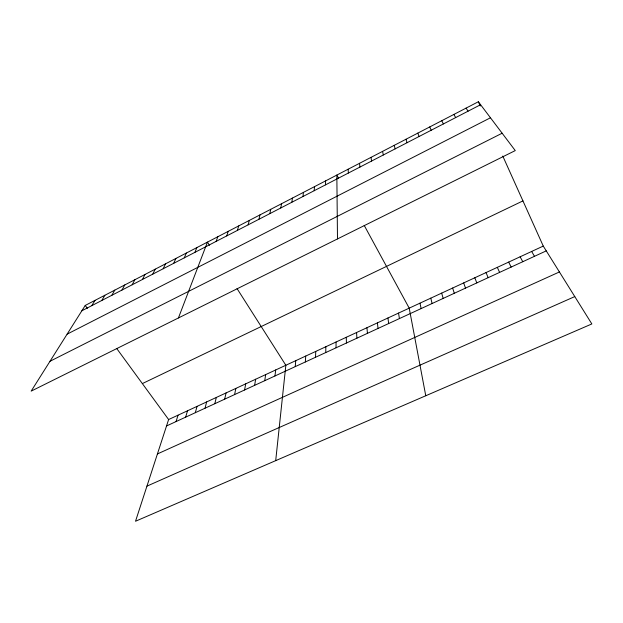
<?xml version="1.0" encoding="UTF-8"?>
<svg xmlns="http://www.w3.org/2000/svg" width="623" height="623" viewBox="0 0 623 623"><rect width="100%" height="100%" fill="white"/><g stroke="black" fill="none" stroke-linecap="round" stroke-linejoin="round"><path stroke-width="0.93" d="M325.751 352.556L325.86 346.731M325.494 184.867L325.619 180.88M315.511 357.275L315.76 351.411M305.34 361.963L305.722 356.06M314.187 190.708L314.483 186.659M295.24 366.62L295.754 360.67M275.701 460.638L285.848 365.257L237.044 288.589M302.973 196.51L303.424 192.382M274.945 375.981L275.709 369.953M291.837 202.265L292.444 198.075M264.752 380.684L265.647 374.61M254.62 385.349L255.648 379.243M280.786 207.973L281.549 203.721M244.566 389.99L245.719 383.838M234.583 394.593L235.852 388.409M269.814 213.642L270.732 209.32M224.662 399.164L226.056 392.942M214.81 403.712L216.329 397.451M258.919 219.273L259.993 214.888M205.022 408.221L206.657 401.921M248.11 224.856L249.332 220.41M195.303 412.699L197.055 406.367M185.646 417.153L187.515 410.791M237.379 230.401L238.749 225.892M176.06 421.576L178.038 415.175M543.264 246.077L168.623 419.536L135.518 521.249L591.85 323.944L543.264 246.077L502.777 156.062M226.725 235.907L228.244 231.335M216.15 241.374L217.809 236.74M178.427 317.956L207.451 242.113L209.46 245.267M194.913 252.354L196.852 247.596M184.26 257.86L186.339 253.047M173.677 263.327L175.896 258.459M163.179 268.754L165.531 263.833M152.752 274.143L155.244 269.159M142.402 279.493L145.027 274.455M132.131 284.804L134.88 279.711M121.929 290.077L124.81 284.929M111.805 295.31L114.811 290.108M101.751 300.504L104.882 295.255M91.768 305.659L95.023 300.364M85.234 305.434L31.15 391.135L515.26 150.587L478.355 101.751L85.234 305.434L87.368 308.354M81.862 310.784L480.59 104.711M67.113 334.154L490.465 117.778M49.996 361.27L502.138 133.221M142.356 383.589L522.946 200.894M166.528 425.968L546.262 250.882M157.424 453.941L559.415 271.955M146.942 486.135L574.78 296.587M116.657 348.421L168.623 419.536M466.059 108.122L468.091 111.167M453.856 114.445L455.693 117.576M531.653 251.451L534.472 256.318M338.546 178.209L336.841 175.071L337.487 238.921M364.206 225.394L409.21 308.144L425.766 395.753M520.119 256.793L522.767 261.715M441.746 120.714L443.397 123.93M508.672 262.088L511.148 267.072M497.31 267.353L499.615 272.391M478.355 101.751L480.271 106.019M429.73 126.936L431.194 130.238M486.026 272.578L488.159 277.671M474.819 277.765L476.79 282.912M417.807 133.12L419.084 136.499M463.691 282.92L465.498 288.114M405.978 139.248L407.068 142.706M452.641 288.036L454.292 293.285M441.668 293.114L443.163 298.417M394.234 145.33L395.146 148.866M430.773 298.16L432.113 303.51M419.957 303.167L421.14 308.572M382.584 151.366L383.316 154.987M398.541 313.081L399.421 318.587M371.02 157.362L371.573 161.053M387.942 317.987L388.674 323.539M377.421 322.862L378.005 328.461M359.541 163.304L359.923 167.073M366.97 327.698L367.414 333.344M348.148 169.207L348.358 173.046M356.582 332.511L356.886 338.196M346.271 337.284L346.435 343.016M336.031 342.019L336.062 347.805"/></g></svg>
